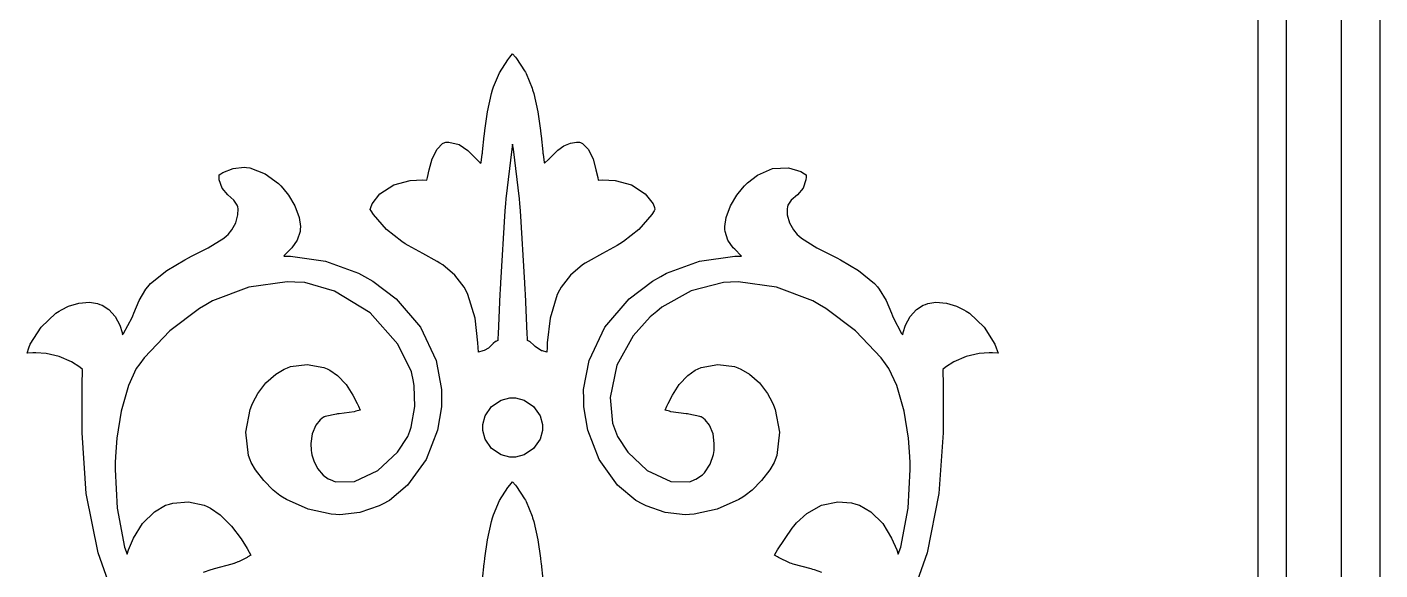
# Model space of a CAD drawing. Extents: x 0 to 1426, y 0 to 829.
# Drawn here: x 494.5 to 611.4, y 653.7 to 700.7 of the extents above; entities that cross this region are included whole.
import ezdxf

# ---------------------------------------------------------------- set-up
doc = ezdxf.new("R2010")
doc.units = 0
doc.layers.get('0').update_dxf_attribs({"linetype": 'CONTINUOUS'})

msp = doc.modelspace()

# ---------------------------------------------------------------- linework, layer by layer
at = {"color": 0}
for p, q in [((611.445, 765.023), (611.445, 453.231)), ((608.115, 456.572), (608.115, 761.686)), ((600.908, 458.505), (600.908, 759.322)), ((603.345, 759.322), (603.345, 458.505)), ((535.323, 696.704), (536.028, 697.83)), ((536.028, 697.83), (536.201, 698.034)), ((536.201, 698.034), (536.448, 698.331)), ((536.448, 698.331), (536.695, 698.034)), ((536.695, 698.034), (536.776, 697.936)), ((536.776, 697.936), (537.485, 696.863)), ((534.801, 695.48), (535.323, 696.704)), ((537.485, 696.863), (537.545, 696.75)), ((537.545, 696.75), (537.609, 696.63)), ((537.609, 696.63), (538.131, 695.357)), ((534.264, 693.328), (534.621, 694.916)), ((534.621, 694.916), (534.719, 695.226)), ((534.719, 695.226), (534.801, 695.48)), ((538.131, 695.357), (538.177, 695.226)), ((538.177, 695.226), (538.275, 694.916)), ((538.275, 694.916), (538.628, 693.328)), ((534.035, 691.716), (534.264, 693.328)), ((538.628, 693.328), (538.857, 691.716)), ((534, 691.395), (534.035, 691.716)), ((538.857, 691.716), (538.893, 691.395)), ((529.911, 690.076), (530.394, 690.566)), ((530.394, 690.566), (530.592, 690.665)), ((530.592, 690.665), (530.659, 690.7)), ((530.659, 690.7), (530.737, 690.7)), ((530.737, 690.7), (530.941, 690.7)), ((530.941, 690.7), (531.82, 690.488)), ((531.82, 690.488), (532.571, 689.984)), ((533.845, 689.871), (533.986, 691.254)), ((533.986, 691.254), (534, 691.395)), ((536.448, 690.524), (536.377, 690.097)), ((536.515, 690.097), (536.448, 690.524)), ((538.893, 691.395), (538.907, 691.254)), ((538.907, 691.254), (539.048, 689.871)), ((540.353, 690.002), (540.861, 690.379)), ((540.861, 690.379), (541.443, 690.619)), ((541.443, 690.619), (541.98, 690.7)), ((541.98, 690.7), (542.159, 690.7)), ((542.159, 690.7), (542.234, 690.7)), ((542.234, 690.7), (542.301, 690.665)), ((542.301, 690.665), (542.498, 690.566)), ((542.498, 690.566), (542.981, 690.076)), ((529.241, 688.315), (529.495, 689.25)), ((529.495, 689.25), (529.911, 690.076)), ((532.571, 689.984), (532.716, 689.839)), ((532.716, 689.839), (532.797, 689.758)), ((532.797, 689.758), (533.612, 688.936)), ((533.718, 688.943), (533.82, 689.663)), ((533.82, 689.663), (533.827, 689.733)), ((533.827, 689.733), (533.845, 689.871)), ((536.377, 690.097), (535.862, 685.807)), ((537.03, 685.807), (536.515, 690.097)), ((539.048, 689.871), (539.066, 689.733)), ((539.066, 689.733), (539.073, 689.663)), ((539.073, 689.663), (539.175, 688.943)), ((539.224, 688.897), (539.559, 689.187)), ((539.559, 689.187), (539.591, 689.218)), ((539.591, 689.218), (539.612, 689.24)), ((539.612, 689.24), (539.838, 689.479)), ((539.838, 689.479), (539.859, 689.504)), ((539.859, 689.504), (539.979, 689.631)), ((539.979, 689.631), (540.353, 690.002)), ((542.981, 690.076), (543.398, 689.25)), ((543.398, 689.25), (543.652, 688.315)), ((511.062, 687.86), (511.217, 687.959)), ((511.217, 687.959), (511.383, 688.065)), ((511.383, 688.065), (512.276, 688.418)), ((512.276, 688.418), (513.228, 688.52)), ((513.228, 688.52), (513.426, 688.499)), ((513.426, 688.499), (513.711, 688.471)), ((513.711, 688.471), (515.048, 687.97)), ((515.048, 687.97), (516.202, 687.119)), ((529.093, 687.627), (529.241, 688.315)), ((533.612, 688.936), (533.703, 688.873)), ((533.703, 688.873), (533.718, 688.943)), ((539.175, 688.943), (539.189, 688.873)), ((539.189, 688.873), (539.224, 688.897)), ((543.652, 688.315), (543.8, 687.627)), ((557.629, 687.843), (558.923, 688.404)), ((558.923, 688.404), (560.299, 688.481)), ((560.299, 688.481), (561.372, 688.153)), ((561.372, 688.153), (561.675, 687.959)), ((561.675, 687.959), (561.834, 687.86)), ((511.069, 687.67), (511.062, 687.86)), ((511.08, 687.433), (511.069, 687.67)), ((511.323, 686.724), (511.08, 687.433)), ((511.824, 686.132), (511.323, 686.724)), ((516.202, 687.119), (516.4, 686.915)), ((516.4, 686.915), (516.58, 686.731)), ((516.58, 686.731), (517.059, 686.121)), ((524.969, 686.241), (526.168, 686.999)), ((526.168, 686.999), (527.59, 687.366)), ((527.59, 687.366), (528.676, 687.43)), ((528.676, 687.43), (529.036, 687.402)), ((529.036, 687.402), (529.093, 687.627)), ((543.8, 687.627), (543.856, 687.402)), ((543.856, 687.402), (544.216, 687.43)), ((544.216, 687.43), (545.303, 687.366)), ((545.303, 687.366), (546.724, 686.999)), ((546.724, 686.999), (547.92, 686.241)), ((555.833, 686.121), (556.313, 686.731)), ((556.313, 686.731), (556.493, 686.915)), ((556.493, 686.915), (556.747, 687.179)), ((556.747, 687.179), (557.629, 687.843)), ((561.569, 686.724), (561.068, 686.132)), ((561.813, 687.433), (561.569, 686.724)), ((561.823, 687.67), (561.813, 687.433)), ((561.834, 687.86), (561.823, 687.67)), ((512.346, 685.666), (511.824, 686.132)), ((512.636, 685.246), (512.346, 685.666)), ((517.059, 686.121), (517.617, 685.186)), ((524.305, 685.363), (524.969, 686.241)), ((535.862, 685.807), (535.827, 685.377)), ((537.065, 685.377), (537.03, 685.807)), ((547.92, 686.241), (548.587, 685.363)), ((555.276, 685.186), (555.833, 686.121)), ((560.546, 685.666), (560.257, 685.246)), ((561.068, 686.132), (560.546, 685.666)), ((512.512, 683.733), (512.695, 684.403)), ((512.671, 685.094), (512.636, 685.246)), ((512.706, 684.929), (512.671, 685.094)), ((512.695, 684.403), (512.706, 684.929)), ((517.617, 685.186), (517.987, 684.17)), ((524.14, 684.883), (524.189, 685.031)), ((524.221, 684.752), (524.14, 684.883)), ((524.189, 685.031), (524.305, 685.363)), ((524.415, 684.449), (524.221, 684.752)), ((525.526, 683.154), (524.415, 684.449)), ((535.771, 684.756), (535.386, 678.536)), ((535.827, 685.377), (535.771, 684.756)), ((537.122, 684.756), (537.065, 685.377)), ((537.506, 678.536), (537.122, 684.756)), ((548.478, 684.449), (547.366, 683.154)), ((548.672, 684.752), (548.478, 684.449)), ((548.587, 685.363), (548.704, 685.031)), ((548.753, 684.883), (548.672, 684.752)), ((548.704, 685.031), (548.753, 684.883)), ((554.905, 684.17), (555.276, 685.186)), ((560.225, 685.094), (560.19, 684.929)), ((560.19, 684.929), (560.197, 684.403)), ((560.197, 684.403), (560.38, 683.733)), ((560.257, 685.246), (560.225, 685.094)), ((512.17, 683.122), (512.512, 683.733)), ((517.987, 684.17), (518.104, 683.398)), ((518.104, 683.398), (518.086, 683.144)), ((554.789, 683.398), (554.905, 684.17)), ((554.807, 683.144), (554.789, 683.398)), ((560.38, 683.733), (560.723, 683.122)), ((510.131, 681.549), (511.482, 682.406)), ((511.482, 682.406), (511.708, 682.607)), ((511.708, 682.607), (511.838, 682.72)), ((511.838, 682.72), (512.17, 683.122)), ((517.828, 682.216), (517.363, 681.567)), ((518.075, 682.967), (517.828, 682.216)), ((518.086, 683.144), (518.075, 682.967)), ((526.859, 682.096), (525.526, 683.154)), ((527.163, 681.905), (526.859, 682.096)), ((546.033, 682.096), (545.73, 681.905)), ((547.366, 683.154), (546.033, 682.096)), ((554.817, 682.967), (554.807, 683.144)), ((555.064, 682.216), (554.817, 682.967)), ((555.53, 681.567), (555.064, 682.216)), ((560.723, 683.122), (561.058, 682.72)), ((561.058, 682.72), (561.185, 682.607)), ((561.185, 682.607), (561.411, 682.406)), ((561.411, 682.406), (562.762, 681.549)), ((508.691, 680.822), (510.131, 681.549)), ((516.7, 680.9), (516.65, 680.843)), ((517.2, 681.401), (516.7, 680.9)), ((517.243, 681.443), (517.2, 681.401)), ((517.363, 681.567), (517.243, 681.443)), ((527.406, 681.757), (527.163, 681.905)), ((528.669, 681.073), (527.406, 681.757)), ((529.922, 680.381), (528.669, 681.073)), ((544.223, 681.073), (542.971, 680.381)), ((545.486, 681.757), (544.223, 681.073)), ((545.73, 681.905), (545.486, 681.757)), ((555.65, 681.443), (555.53, 681.567)), ((555.692, 681.401), (555.65, 681.443)), ((556.193, 680.9), (555.692, 681.401)), ((556.242, 680.843), (556.193, 680.9)), ((562.762, 681.549), (564.198, 680.822)), ((506.536, 679.609), (508.099, 680.519)), ((508.099, 680.519), (508.423, 680.685)), ((508.423, 680.685), (508.691, 680.822)), ((516.65, 680.843), (517.239, 680.847)), ((517.239, 680.847), (520.273, 680.402)), ((520.273, 680.402), (523.131, 679.369)), ((530.161, 680.226), (529.922, 680.381)), ((530.401, 680.074), (530.161, 680.226)), ((531.435, 679.207), (530.401, 680.074)), ((542.488, 680.074), (541.457, 679.207)), ((542.731, 680.226), (542.488, 680.074)), ((542.971, 680.381), (542.731, 680.226)), ((549.762, 679.369), (552.616, 680.402)), ((552.616, 680.402), (555.65, 680.847)), ((555.65, 680.847), (556.242, 680.843)), ((564.198, 680.822), (564.469, 680.685)), ((564.469, 680.685), (564.794, 680.519)), ((564.794, 680.519), (566.357, 679.609)), ((505.143, 678.466), (506.536, 679.609)), ((516.943, 678.61), (513.634, 678.148)), ((517.62, 678.586), (516.943, 678.61)), ((518.481, 678.55), (517.62, 678.586)), ((521.039, 677.81), (518.481, 678.55)), ((523.131, 679.369), (523.632, 679.073)), ((523.632, 679.073), (524.358, 678.674)), ((524.358, 678.674), (526.362, 677.146)), ((532.253, 678.141), (531.435, 679.207)), ((535.386, 678.536), (535.358, 677.912)), ((537.535, 677.912), (537.506, 678.536)), ((541.457, 679.207), (540.639, 678.141)), ((546.53, 677.146), (548.534, 678.674)), ((548.534, 678.674), (549.261, 679.073)), ((549.261, 679.073), (549.762, 679.369)), ((554.694, 678.561), (551.889, 677.827)), ((555.272, 678.586), (554.694, 678.561)), ((555.95, 678.61), (555.272, 678.586)), ((559.259, 678.148), (555.95, 678.61)), ((566.357, 679.609), (567.75, 678.466)), ((504.141, 676.995), (504.74, 677.993)), ((504.74, 677.993), (504.903, 678.184)), ((504.903, 678.184), (505.143, 678.466)), ((513.634, 678.148), (510.501, 676.97)), ((524.129, 675.936), (521.039, 677.81)), ((532.388, 677.884), (532.253, 678.141)), ((532.582, 677.517), (532.388, 677.884)), ((533.192, 675.474), (532.582, 677.517)), ((535.34, 677.566), (535.189, 674.084)), ((535.358, 677.912), (535.34, 677.566)), ((537.549, 677.566), (537.535, 677.912)), ((537.704, 674.084), (537.549, 677.566)), ((540.311, 677.517), (539.701, 675.474)), ((540.505, 677.884), (540.311, 677.517)), ((540.639, 678.141), (540.505, 677.884)), ((551.889, 677.827), (549.349, 676.413)), ((562.391, 676.97), (559.259, 678.148)), ((567.75, 678.466), (567.99, 678.184)), ((567.99, 678.184), (568.152, 677.993)), ((568.152, 677.993), (568.752, 676.995)), ((497.237, 676.084), (497.431, 676.204)), ((497.431, 676.204), (498.052, 676.504)), ((498.052, 676.504), (498.941, 676.779)), ((498.941, 676.779), (499.854, 676.85)), ((499.854, 676.85), (500.542, 676.744)), ((500.542, 676.744), (500.754, 676.667)), ((500.754, 676.667), (500.959, 676.589)), ((500.959, 676.589), (501.519, 676.229)), ((501.519, 676.229), (502.08, 675.608)), ((503.689, 675.919), (504.141, 676.995)), ((509.358, 676.324), (506.793, 674.391)), ((509.916, 676.638), (509.358, 676.324)), ((510.501, 676.97), (509.916, 676.638)), ((526.362, 677.146), (528.479, 674.705)), ((544.414, 674.705), (546.53, 677.146)), ((549.349, 676.413), (548.905, 676.049)), ((562.98, 676.638), (562.391, 676.97)), ((563.534, 676.324), (562.98, 676.638)), ((566.099, 674.391), (563.534, 676.324)), ((568.752, 676.995), (569.203, 675.919)), ((570.809, 675.608), (571.373, 676.229)), ((571.373, 676.229), (571.934, 676.589)), ((571.934, 676.589), (572.139, 676.667)), ((572.139, 676.667), (572.35, 676.744)), ((572.35, 676.744), (573.038, 676.85)), ((573.038, 676.85), (573.952, 676.779)), ((573.952, 676.779), (574.841, 676.504)), ((574.841, 676.504), (575.462, 676.204)), ((575.462, 676.204), (575.659, 676.084)), ((495.663, 674.709), (496.94, 675.905)), ((496.94, 675.905), (497.237, 676.084)), ((502.08, 675.608), (502.472, 674.857)), ((502.811, 674.148), (503.537, 675.534)), ((503.537, 675.534), (503.601, 675.689)), ((503.601, 675.689), (503.689, 675.919)), ((526.521, 673.238), (524.129, 675.936)), ((533.449, 673.347), (533.192, 675.474)), ((539.701, 675.474), (539.443, 673.347)), ((548.337, 675.594), (546.858, 673.94)), ((548.905, 676.049), (548.337, 675.594)), ((569.203, 675.919), (569.292, 675.689)), ((569.292, 675.689), (569.352, 675.534)), ((569.352, 675.534), (570.082, 674.148)), ((570.42, 674.857), (570.809, 675.608)), ((575.659, 676.084), (575.952, 675.905)), ((575.952, 675.905), (577.229, 674.709)), ((494.739, 673.223), (495.663, 674.709)), ((502.472, 674.857), (502.67, 674.236)), ((502.67, 674.236), (502.715, 674.024)), ((502.715, 674.024), (502.811, 674.148)), ((506.793, 674.391), (504.592, 672.049)), ((528.479, 674.705), (529.837, 671.798)), ((535.189, 674.084), (535.171, 673.735)), ((537.722, 673.735), (537.704, 674.084)), ((543.056, 671.798), (544.414, 674.705)), ((546.858, 673.94), (545.451, 671.414)), ((568.3, 672.049), (566.099, 674.391)), ((570.082, 674.148), (570.181, 674.024)), ((570.181, 674.024), (570.223, 674.236)), ((570.223, 674.236), (570.42, 674.857)), ((577.229, 674.709), (578.153, 673.223)), ((494.457, 672.433), (494.623, 672.895)), ((494.623, 672.895), (494.739, 673.223)), ((527.692, 670.835), (526.521, 673.238)), ((533.467, 672.938), (533.449, 673.347)), ((533.481, 672.536), (533.467, 672.938)), ((534.352, 672.885), (533.972, 672.666)), ((534.674, 673.188), (534.352, 672.885)), ((534.741, 673.255), (534.674, 673.188)), ((534.762, 673.276), (534.741, 673.255)), ((534.977, 673.453), (534.762, 673.276)), ((535.002, 673.467), (534.977, 673.453)), ((535.164, 673.552), (535.002, 673.467)), ((535.171, 673.735), (535.164, 673.552)), ((537.729, 673.552), (537.722, 673.735)), ((537.891, 673.467), (537.729, 673.552)), ((537.93, 673.442), (537.891, 673.467)), ((538.3, 673.1), (537.93, 673.442)), ((538.335, 673.068), (538.3, 673.1)), ((538.385, 673.019), (538.335, 673.068)), ((538.953, 672.659), (538.385, 673.019)), ((539.425, 672.938), (539.411, 672.536)), ((539.443, 673.347), (539.425, 672.938)), ((578.153, 673.223), (578.27, 672.895)), ((578.27, 672.895), (578.436, 672.433)), ((494.944, 672.465), (494.457, 672.433)), ((495.229, 672.483), (494.944, 672.465)), ((496.101, 672.426), (495.229, 672.483)), ((497.233, 672.172), (496.101, 672.426)), ((498.299, 671.71), (497.233, 672.172)), ((499.029, 671.237), (498.299, 671.71)), ((504.215, 671.534), (503.904, 671.11)), ((504.592, 672.049), (504.215, 671.534)), ((529.837, 671.798), (530.306, 669.308)), ((533.869, 672.638), (533.481, 672.536)), ((533.972, 672.666), (533.869, 672.638)), ((539.023, 672.638), (538.953, 672.659)), ((539.411, 672.536), (539.023, 672.638)), ((542.586, 669.308), (543.056, 671.798)), ((568.678, 671.534), (568.3, 672.049)), ((568.988, 671.11), (568.678, 671.534)), ((574.594, 671.71), (573.864, 671.237)), ((575.659, 672.172), (574.594, 671.71)), ((576.792, 672.426), (575.659, 672.172)), ((577.659, 672.483), (576.792, 672.426)), ((577.949, 672.465), (577.659, 672.483)), ((578.436, 672.433), (577.949, 672.465)), ((499.248, 671.047), (499.029, 671.237)), ((499.223, 669.675), (499.248, 671.047)), ((503.904, 671.11), (503.23, 669.653)), ((515.108, 669.872), (515.962, 670.623)), ((515.962, 670.623), (516.7, 671.064)), ((516.7, 671.064), (516.964, 671.167)), ((516.964, 671.167), (517.246, 671.28)), ((517.246, 671.28), (518.693, 671.474)), ((518.693, 671.474), (520.129, 671.206)), ((520.129, 671.206), (520.411, 671.089)), ((520.411, 671.089), (520.651, 670.987)), ((520.651, 670.987), (521.31, 670.525)), ((521.31, 670.525), (522.044, 669.738)), ((527.861, 669.989), (527.692, 670.835)), ((545.451, 671.414), (544.876, 668.62)), ((550.848, 669.738), (551.582, 670.525)), ((551.582, 670.525), (552.238, 670.987)), ((552.238, 670.987), (552.482, 671.089)), ((552.482, 671.089), (552.76, 671.206)), ((552.76, 671.206), (554.2, 671.474)), ((554.2, 671.474), (555.646, 671.28)), ((555.646, 671.28), (555.932, 671.167)), ((555.932, 671.167), (556.193, 671.064)), ((556.193, 671.064), (556.93, 670.623)), ((556.93, 670.623), (557.784, 669.872)), ((569.662, 669.653), (568.988, 671.11)), ((573.864, 671.237), (573.645, 671.047)), ((573.645, 671.047), (573.67, 669.675)), ((499.23, 665.547), (499.223, 669.675)), ((503.23, 669.653), (502.588, 667.417)), ((514.414, 668.965), (515.108, 669.872)), ((522.044, 669.738), (522.633, 668.817)), ((527.932, 669.629), (527.861, 669.989)), ((528.002, 667.83), (527.932, 669.629)), ((530.306, 669.308), (530.299, 668.482)), ((542.593, 668.482), (542.586, 669.308)), ((550.259, 668.817), (550.848, 669.738)), ((557.784, 669.872), (558.479, 668.965)), ((570.304, 667.417), (569.662, 669.653)), ((573.67, 669.675), (573.663, 665.547)), ((513.891, 667.953), (513.997, 668.214)), ((513.997, 668.214), (514.414, 668.965)), ((522.633, 668.817), (522.997, 668.105)), ((522.997, 668.105), (523.106, 667.861)), ((530.299, 668.482), (530.296, 667.808)), ((534.628, 667.84), (535.446, 668.394)), ((535.446, 668.394), (536.198, 668.595)), ((536.198, 668.595), (536.448, 668.595)), ((536.448, 668.595), (536.695, 668.595)), ((536.695, 668.595), (537.446, 668.394)), ((537.446, 668.394), (538.265, 667.84)), ((542.597, 667.808), (542.593, 668.482)), ((544.876, 668.62), (545.095, 666.394)), ((549.79, 667.861), (549.896, 668.105)), ((549.896, 668.105), (550.259, 668.817)), ((558.479, 668.965), (558.895, 668.214)), ((558.895, 668.214), (559.005, 667.953)), ((502.588, 667.417), (502.225, 665.095)), ((513.373, 665.603), (513.736, 667.579)), ((513.736, 667.579), (513.891, 667.953)), ((520.143, 666.93), (519.963, 666.821)), ((520.164, 666.937), (520.143, 666.93)), ((520.248, 666.979), (520.164, 666.937)), ((521.219, 667.184), (520.248, 666.979)), ((521.314, 667.195), (521.219, 667.184)), ((521.448, 667.209), (521.314, 667.195)), ((522.757, 667.385), (521.448, 667.209)), ((522.887, 667.417), (522.757, 667.385)), ((523.261, 667.508), (522.887, 667.417)), ((523.106, 667.861), (523.261, 667.508)), ((527.678, 666.059), (528.002, 667.83)), ((530.296, 667.808), (529.946, 665.787)), ((533.873, 666.267), (534.074, 667.022)), ((534.074, 667.022), (534.628, 667.84)), ((538.265, 667.84), (538.819, 667.022)), ((538.819, 667.022), (539.02, 666.267)), ((542.943, 665.787), (542.597, 667.808)), ((549.631, 667.508), (549.79, 667.861)), ((550.005, 667.417), (549.631, 667.508)), ((550.139, 667.385), (550.005, 667.417)), ((551.445, 667.209), (550.139, 667.385)), ((551.579, 667.195), (551.445, 667.209)), ((551.67, 667.184), (551.579, 667.195)), ((552.644, 666.979), (551.67, 667.184)), ((552.732, 666.937), (552.644, 666.979)), ((552.75, 666.93), (552.732, 666.937)), ((552.926, 666.821), (552.75, 666.93)), ((559.005, 667.953), (559.16, 667.579)), ((559.16, 667.579), (559.52, 665.603)), ((570.667, 665.095), (570.304, 667.417)), ((519.423, 666.214), (519.12, 665.459)), ((519.793, 666.694), (519.423, 666.214)), ((519.949, 666.806), (519.793, 666.694)), ((519.963, 666.821), (519.949, 666.806)), ((527.378, 665.226), (527.554, 665.709)), ((527.554, 665.709), (527.678, 666.059)), ((529.946, 665.787), (528.959, 663.236)), ((533.873, 666.016), (533.873, 666.267)), ((533.873, 665.766), (533.873, 666.016)), ((534.074, 665.014), (533.873, 665.766)), ((539.02, 665.766), (538.819, 665.014)), ((539.02, 666.267), (539.02, 666.016)), ((539.02, 666.016), (539.02, 665.766)), ((543.934, 663.236), (542.943, 665.787)), ((545.095, 666.394), (545.342, 665.709)), ((545.342, 665.709), (545.514, 665.226)), ((552.944, 666.806), (552.926, 666.821)), ((553.099, 666.694), (552.944, 666.806)), ((553.47, 666.214), (553.099, 666.694)), ((553.773, 665.459), (553.47, 666.214)), ((499.579, 660.312), (499.23, 665.547)), ((502.225, 665.095), (502.098, 663.497)), ((513.602, 663.607), (513.373, 665.603)), ((519.12, 665.459), (519.01, 664.637)), ((519.01, 664.637), (519.028, 664.041)), ((526.493, 663.889), (527.378, 665.226)), ((534.628, 664.196), (534.074, 665.014)), ((538.819, 665.014), (538.265, 664.196)), ((545.514, 665.226), (546.4, 663.889)), ((553.882, 664.637), (553.773, 665.459)), ((553.865, 664.041), (553.882, 664.637)), ((559.52, 665.603), (559.29, 663.607)), ((570.794, 663.497), (570.667, 665.095)), ((573.663, 665.547), (573.313, 660.312)), ((502.098, 663.497), (502.08, 662.961)), ((513.747, 663.229), (513.602, 663.607)), ((519.028, 664.041), (519.06, 663.847)), ((519.06, 663.847), (519.088, 663.663)), ((519.088, 663.663), (519.247, 663.127)), ((524.799, 662.287), (526.493, 663.889)), ((535.446, 663.642), (534.628, 664.196)), ((536.198, 663.441), (535.446, 663.642)), ((536.448, 663.441), (536.198, 663.441)), ((536.695, 663.441), (536.448, 663.441)), ((537.446, 663.642), (536.695, 663.441)), ((538.265, 664.196), (537.446, 663.642)), ((546.4, 663.889), (548.093, 662.287)), ((553.526, 662.841), (553.805, 663.677)), ((553.805, 663.677), (553.833, 663.847)), ((553.833, 663.847), (553.865, 664.041)), ((559.29, 663.607), (559.149, 663.229)), ((570.812, 662.961), (570.794, 663.497)), ((502.08, 662.961), (502.063, 662.386)), ((502.063, 662.386), (502.236, 659.028)), ((513.828, 663), (513.747, 663.229)), ((514.212, 662.358), (513.828, 663)), ((514.925, 661.437), (514.212, 662.358)), ((519.247, 663.127), (519.575, 662.464)), ((519.575, 662.464), (520.051, 661.906)), ((522.764, 661.349), (524.799, 662.287)), ((528.959, 663.236), (527.368, 661.042)), ((545.525, 661.042), (543.934, 663.236)), ((548.093, 662.287), (550.129, 661.349)), ((553.05, 662.107), (553.526, 662.841)), ((558.68, 662.358), (557.967, 661.437)), ((559.065, 663), (558.68, 662.358)), ((559.149, 663.229), (559.065, 663)), ((570.657, 659.028), (570.83, 662.386)), ((570.83, 662.386), (570.812, 662.961)), ((515.747, 660.608), (514.925, 661.437)), ((520.051, 661.906), (520.509, 661.582)), ((520.509, 661.582), (520.679, 661.508)), ((520.679, 661.508), (521.134, 661.317)), ((521.134, 661.317), (522.764, 661.349)), ((527.368, 661.042), (525.794, 659.712)), ((536.028, 660.816), (536.201, 661.021)), ((536.201, 661.021), (536.448, 661.314)), ((536.448, 661.314), (536.695, 661.021)), ((536.695, 661.021), (536.776, 660.922)), ((547.098, 659.712), (545.525, 661.042)), ((550.129, 661.349), (551.759, 661.317)), ((551.759, 661.317), (552.214, 661.508)), ((552.214, 661.508), (552.281, 661.539)), ((552.281, 661.539), (552.873, 661.935)), ((552.873, 661.935), (552.923, 661.984)), ((552.923, 661.984), (553.05, 662.107)), ((557.967, 661.437), (557.145, 660.608)), ((500.599, 655.186), (499.579, 660.312)), ((516.326, 660.135), (515.747, 660.608)), ((516.537, 660.005), (516.326, 660.135)), ((516.89, 659.793), (516.537, 660.005)), ((535.323, 659.691), (536.028, 660.816)), ((536.776, 660.922), (537.485, 659.85)), ((537.485, 659.85), (537.545, 659.733)), ((556.355, 660.005), (556.002, 659.793)), ((556.567, 660.135), (556.355, 660.005)), ((557.145, 660.608), (556.567, 660.135)), ((573.313, 660.312), (572.29, 655.186)), ((502.236, 659.028), (502.881, 655.655)), ((504.444, 657.708), (505.467, 658.731)), ((505.467, 658.731), (506.434, 659.289)), ((506.434, 659.289), (506.783, 659.391)), ((506.783, 659.391), (507.058, 659.476)), ((507.058, 659.476), (508.427, 659.596)), ((508.427, 659.596), (509.767, 659.299)), ((509.767, 659.299), (510.032, 659.172)), ((510.032, 659.172), (510.332, 659.031)), ((510.332, 659.031), (511.157, 658.453)), ((518.76, 658.957), (516.89, 659.793)), ((520.753, 658.509), (518.76, 658.957)), ((523.247, 658.668), (521.518, 658.474)), ((524.891, 659.229), (523.247, 658.668)), ((525.201, 659.395), (524.891, 659.229)), ((525.794, 659.712), (525.201, 659.395)), ((534.801, 658.467), (535.323, 659.691)), ((537.545, 659.733), (537.609, 659.613)), ((537.609, 659.613), (538.131, 658.343)), ((547.691, 659.395), (547.098, 659.712)), ((548.001, 659.229), (547.691, 659.395)), ((549.645, 658.668), (548.001, 659.229)), ((551.37, 658.474), (549.645, 658.668)), ((554.133, 658.957), (552.14, 658.509)), ((556.002, 659.793), (554.133, 658.957)), ((561.876, 658.566), (563.143, 659.296)), ((563.143, 659.296), (564.554, 659.599)), ((564.554, 659.599), (565.739, 659.504)), ((565.739, 659.504), (566.11, 659.391)), ((566.11, 659.391), (566.455, 659.289)), ((566.455, 659.289), (567.425, 658.731)), ((567.425, 658.731), (568.448, 657.708)), ((570.008, 655.655), (570.657, 659.028)), ((503.671, 656.449), (504.444, 657.708)), ((511.157, 658.453), (512.131, 657.497)), ((512.131, 657.497), (512.964, 656.396)), ((521.166, 658.488), (520.753, 658.509)), ((521.518, 658.474), (521.166, 658.488)), ((534.264, 656.315), (534.621, 657.902)), ((534.621, 657.902), (534.719, 658.213)), ((534.719, 658.213), (534.801, 658.467)), ((538.131, 658.343), (538.177, 658.213)), ((538.177, 658.213), (538.275, 657.902)), ((538.275, 657.902), (538.628, 656.315)), ((551.727, 658.488), (551.37, 658.474)), ((552.14, 658.509), (551.727, 658.488)), ((560.606, 657.317), (560.754, 657.49)), ((560.754, 657.49), (561.005, 657.782)), ((561.005, 657.782), (561.876, 658.566)), ((568.448, 657.708), (569.221, 656.449)), ((503.223, 655.426), (503.671, 656.449)), ((512.964, 656.396), (513.5, 655.542)), ((534.035, 654.703), (534.264, 656.315)), ((538.628, 656.315), (538.857, 654.703)), ((559.34, 655.447), (560.606, 657.317)), ((569.221, 656.449), (569.666, 655.426)), ((501.989, 651.26), (500.599, 655.186)), ((502.881, 655.655), (503.107, 655.073)), ((503.107, 655.073), (503.223, 655.426)), ((513.5, 655.542), (513.662, 655.249)), ((513.662, 655.249), (513.814, 654.985)), ((559.082, 654.985), (559.23, 655.249)), ((559.23, 655.249), (559.34, 655.447)), ((569.666, 655.426), (569.786, 655.073)), ((569.786, 655.073), (570.008, 655.655)), ((572.29, 655.186), (570.9, 651.26)), ((512.177, 654.205), (510.628, 653.789)), ((512.329, 654.255), (512.177, 654.205)), ((512.364, 654.269), (512.329, 654.255)), ((512.692, 654.389), (512.364, 654.269)), ((512.724, 654.403), (512.692, 654.389)), ((512.794, 654.431), (512.724, 654.403)), ((513.489, 654.78), (512.794, 654.431)), ((513.556, 654.823), (513.489, 654.78)), ((513.814, 654.985), (513.556, 654.823)), ((533.845, 652.858), (533.986, 654.241)), ((533.986, 654.241), (534, 654.378)), ((534, 654.378), (534.035, 654.703)), ((538.857, 654.703), (538.893, 654.378)), ((538.893, 654.378), (538.907, 654.241)), ((538.907, 654.241), (539.048, 652.858)), ((559.34, 654.823), (559.082, 654.985)), ((559.435, 654.763), (559.34, 654.823)), ((560.458, 654.293), (559.435, 654.763)), ((560.564, 654.255), (560.458, 654.293)), ((560.716, 654.205), (560.564, 654.255)), ((562.264, 653.789), (560.716, 654.205)), ((510.346, 653.708), (509.7, 653.486)), ((510.477, 653.743), (510.346, 653.708)), ((510.628, 653.789), (510.477, 653.743)), ((562.416, 653.743), (562.264, 653.789)), ((562.547, 653.708), (562.416, 653.743)), ((563.192, 653.486), (562.547, 653.708))]:
    msp.add_line(p, q, dxfattribs=at)

doc.saveas('drawing.dxf')
